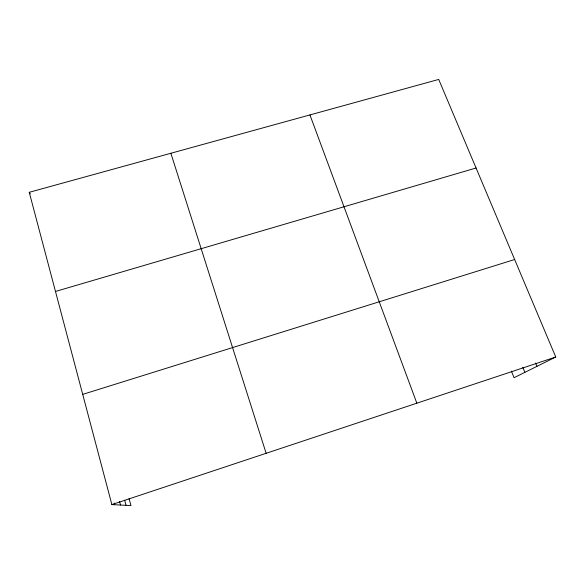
<?xml version="1.0" encoding="UTF-8"?>
<svg xmlns="http://www.w3.org/2000/svg" width="585" height="585" viewBox="0 0 585 585"><rect width="100%" height="100%" fill="white"/><g stroke="black" fill="none" stroke-linecap="round" stroke-linejoin="round"><path stroke-width="0.88" d="M129.073 498.596L130.96 505.572L111.874 504.592L29.25 192.304L438.721 79.428L555.75 357.011L514.061 377.72L511.378 371.095M111.874 504.592L555.75 357.011M82.719 394.378L514.646 259.513M55.487 291.462L476.066 168.005M29.25 192.304L30.266 193.803M535.619 363.036L536.979 366.334M522.829 367.329L524.884 372.345M309.94 114.931L416.849 403.189M170.871 153.263L266.138 453.302M124.656 500.146L126.046 505.316M119.581 501.513L120.517 505.038M114.177 502.976L114.645 504.731"/></g></svg>
